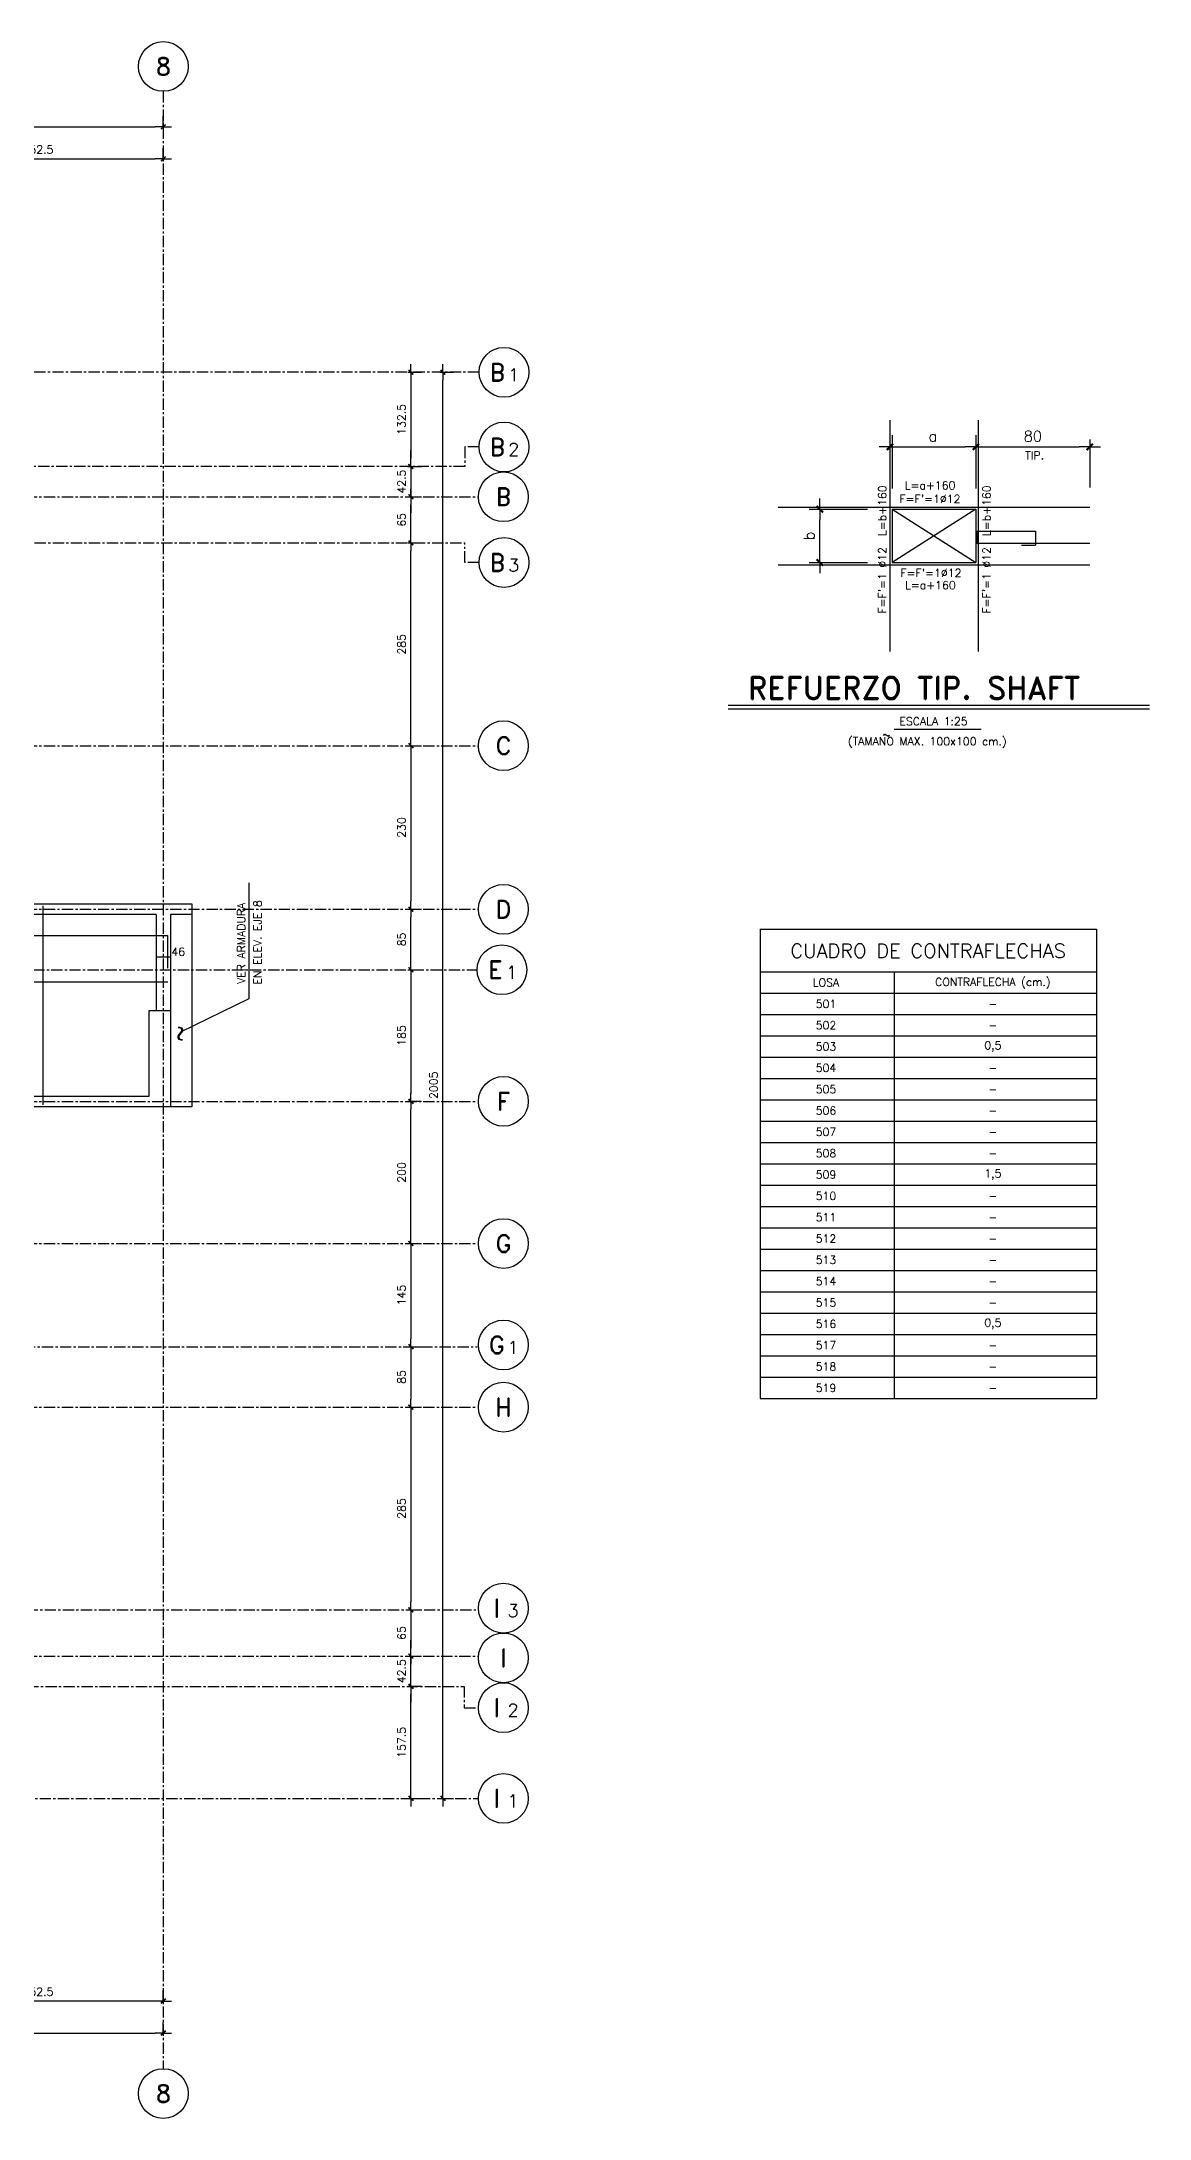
# Model space of a CAD drawing. Header units: millimetres. Extents: x -656237 to -651946, y 88238 to 91298.
# Drawn here: x -653503 to -651946, y 88378 to 91298 of the extents above; entities that cross this region are included whole.
import ezdxf
from ezdxf.enums import TextEntityAlignment as Align

# ---------------------------------------------------------------- set-up
doc = ezdxf.new("R2010")
doc.units = ezdxf.units.MM
doc.header["$LTSCALE"] = 0.5
doc.linetypes.add('CENTER', pattern=[50.8, 31.75, -6.35, 6.35, -6.35])
for name, color, linetype in [('A-LINEA 015', 6, 'Continuous'), ('BORDE DE LOSAS', 3, 'Continuous'), ('CORTES', 5, 'Continuous'), ('COTAS', 5, 'Continuous'), ('EJES', 1, 'CENTER'), ('FE', 7, 'Continuous'), ('MUROS', 3, 'Continuous'), ('SEGMENTOS1', 3, 'Continuous'), ('TEXTOS-SM', 3, 'Continuous'), ('TEXTOS1', 9, 'Continuous'), ('TEXTOS50a', 3, 'Continuous'), ('VIGAS', 3, 'Continuous')]:
    doc.layers.add(name, color=color, linetype=linetype)
doc.styles.add('ROMAND', font='romand')
doc.styles.add('ROMANS', font='romans')
doc.styles.add('ROMANS0', font='romans.shx')
doc.styles.add('SIETE50', font='ROMAND.SHX', dxfattribs={"height": 31.5})
doc.dimstyles.new('ING', dxfattribs={"dimscale": 50, "dimtxt": 0.3, "dimasz": 0.3, "dimexe": 0.2, "dimexo": 1, "dimgap": 0.1, "dimtad": 0, "dimdec": 1, "dimlfac": 0.5, "dimzin": 12, "dimdsep": 46, "dimtxsty": 'ROMANS', "dimblk": 'TICK1', "dimblk1": 'TICK1', "dimblk2": 'TICK1', "dimsah": 1, "dimcen": 0.09, "dimse1": 1, "dimse2": 1, "dimclrd": 2, "dimclre": 2, "dimclrt": 3, "dimadec": 0, "dimazin": 0, "dimtfac": 1, "dimtdec": 1, "dimtix": 1, "dimtmove": 2, "dimatfit": 3, "dimldrblk": 'TICK1', "dimfxl": 1, "dimtvp": 1, "dimtolj": 1, "dimtzin": 12, "dimarcsym": 0})
doc.dimstyles.new('ING-50', dxfattribs={"dimscale": 5, "dimtxt": 2.25, "dimasz": 2.25, "dimexe": 3, "dimexo": 0, "dimgap": 1.5, "dimtad": 1, "dimdec": 1, "dimzin": 12, "dimdsep": 46, "dimtxsty": 'ROMANS', "dimblk1": 'TICK1', "dimblk2": 'TICK1', "dimsah": 1, "dimcen": 0.09, "dimclrd": 2, "dimclre": 1, "dimclrt": 3, "dimadec": 1, "dimazin": 3, "dimtfac": 1, "dimtdec": 1, "dimtix": 1, "dimtmove": 2, "dimatfit": 3, "dimfxl": 3, "dimtolj": 1, "dimtzin": 12, "dimarcsym": 0})

# ---------------------------------------------------------------- blocks, each defined once
blk = doc.blocks.new('TICK1')
at = {"color": 2}
for points in [[(0, 0), (-1, 0)], [(0, 0), (1, 0)]]:
    blk.add_lwpolyline(points, dxfattribs=at)
at = {"color": 2, "const_width": 0.2}
blk.add_lwpolyline([(-0.3, -0.3), (0.3, 0.3)], dxfattribs=at)
blk = doc.blocks.new('*D16')
at = {"layer": 'CORTES', "color": 2, "lineweight": -2}
blk.add_line((-652295.5, 90728.4), (-652204.6, 90728.4), dxfattribs=at)
at = {"layer": 'Defpoints', "color": 0}
for p in [(-652310.5, 90735.5), (-652189.6, 90735.5), (-652189.6, 90728.4)]:
    blk.add_point(p, dxfattribs=at)
at = {"layer": 'CORTES', "color": 2, "lineweight": -2, "xscale": 15, "yscale": 15, "zscale": 15, "rotation": 180}
blk.add_blockref('TICK1', (-652310.5, 90728.4), dxfattribs=at)
at = {"layer": 'CORTES', "color": 2, "lineweight": -2, "xscale": 15, "yscale": 15, "zscale": 15}
blk.add_blockref('TICK1', (-652189.6, 90728.4), dxfattribs=at)
at = {"layer": 'CORTES', "color": 3, "insert": (-652250.1, 90743.4), "char_height": 15, "attachment_point": 5, "style": 'ROMANS'}
blk.add_mtext('\\A1;a', dxfattribs=at)
blk = doc.blocks.new('*D17')
at = {"layer": 'CORTES', "color": 2, "lineweight": -2}
blk.add_line((-652174.6, 90728.4), (-652044.6, 90728.4), dxfattribs=at)
at = {"layer": 'Defpoints', "color": 0}
for p in [(-652029.6, 90728.4), (-652189.6, 90717.6), (-652029.6, 90717.6)]:
    blk.add_point(p, dxfattribs=at)
at = {"layer": 'CORTES', "color": 2, "lineweight": -2, "xscale": 15, "yscale": 15, "zscale": 15, "rotation": 180}
blk.add_blockref('TICK1', (-652189.6, 90728.4), dxfattribs=at)
at = {"layer": 'CORTES', "color": 2, "lineweight": -2, "xscale": 15, "yscale": 15, "zscale": 15}
blk.add_blockref('TICK1', (-652029.6, 90728.4), dxfattribs=at)
at = {"layer": 'CORTES', "color": 3, "insert": (-652109.6, 90743.4), "char_height": 15, "attachment_point": 5, "style": 'ROMANS'}
blk.add_mtext('\\A1;80', dxfattribs=at)
blk = doc.blocks.new('*D18')
at = {"layer": 'CORTES', "color": 2, "lineweight": -2}
blk.add_line((-652409.2, 90580.7), (-652409.2, 90625.7), dxfattribs=at)
at = {"layer": 'Defpoints', "color": 0}
for p in [(-652411.7, 90640.7), (-652409.2, 90640.7), (-652411.7, 90565.7)]:
    blk.add_point(p, dxfattribs=at)
at = {"layer": 'CORTES', "color": 2, "lineweight": -2, "xscale": 15, "yscale": 15, "zscale": 15}
for p, rotation in [((-652409.2, 90640.7), 90), ((-652409.2, 90565.7), 270)]:
    blk.add_blockref('TICK1', p, dxfattribs=dict(at, rotation=rotation))
at = {"layer": 'CORTES', "color": 3, "insert": (-652424.2, 90603.2), "char_height": 15, "attachment_point": 5, "rotation": 90, "style": 'ROMANS'}
blk.add_mtext('\\A1;b', dxfattribs=at)
blk = doc.blocks.new('EJE-1')
at = {"color": 3, "linetype": 'Continuous'}
blk.add_circle((0, 0), 35, dxfattribs=at)
at = {"color": 5, "linetype": 'Continuous', "style": 'ROMAND'}
blk.add_attdef('0', text='', height=25, dxfattribs=at).set_placement((0.2, 0), align=Align.MIDDLE)
blk = doc.blocks.new('*D48')
at = {"layer": 'COTAS', "color": 1, "lineweight": -2}
for p, q in [((-653332.2, 91178.3), (-653332.2, 91193.3)), ((-655702.2, 91178.3), (-655702.2, 91163.3))]:
    blk.add_line(p, q, dxfattribs=at)
at = {"layer": 'COTAS', "color": 2, "lineweight": -2}
blk.add_line((-655691, 91178.3), (-653343.5, 91178.3), dxfattribs=at)
at = {"layer": 'Defpoints', "color": 0}
for p in [(-655702.2, 91178.3), (-653332.2, 91178.3), (-653332.2, 91178.3)]:
    blk.add_point(p, dxfattribs=at)
at = {"layer": 'COTAS', "color": 2, "lineweight": -2, "xscale": 11.25, "yscale": 11.25, "zscale": 11.25, "rotation": 180}
blk.add_blockref('TICK1', (-655702.2, 91178.3), dxfattribs=at)
at = {"layer": 'COTAS', "color": 2, "lineweight": -2, "xscale": 11.25, "yscale": 11.25, "zscale": 11.25}
blk.add_blockref('TICK1', (-653332.2, 91178.3), dxfattribs=at)
at = {"layer": 'COTAS', "color": 3, "insert": (-654517.2, 91191.4), "char_height": 11.25, "attachment_point": 5, "style": 'ROMANS'}
blk.add_mtext('\\A1;2370', dxfattribs=at)
blk = doc.blocks.new('*D49')
at = {"layer": 'COTAS', "color": 1, "lineweight": -2}
for p, q in [((-652988.6, 90658.3), (-652969.1, 90658.3)), ((-652988.6, 90593.3), (-652969.1, 90593.3))]:
    blk.add_line(p, q, dxfattribs=at)
at = {"layer": 'COTAS', "color": 2, "lineweight": -2}
blk.add_line((-652984.1, 90604.5), (-652984.1, 90647), dxfattribs=at)
at = {"layer": 'Defpoints', "color": 0}
for p in [(-652988.6, 90658.3), (-652984.1, 90658.3), (-652988.6, 90593.3)]:
    blk.add_point(p, dxfattribs=at)
at = {"layer": 'COTAS', "color": 2, "lineweight": -2, "xscale": 11.25, "yscale": 11.25, "zscale": 11.25}
for p, rotation in [((-652984.1, 90658.3), 90), ((-652984.1, 90593.3), 270)]:
    blk.add_blockref('TICK1', p, dxfattribs=dict(at, rotation=rotation))
at = {"layer": 'COTAS', "color": 3, "insert": (-652997.2, 90625.8), "char_height": 11.25, "attachment_point": 5, "rotation": 90, "style": 'ROMANS'}
blk.add_mtext('\\A1;65', dxfattribs=at)
blk = doc.blocks.new('*D50')
at = {"layer": 'COTAS', "color": 1, "lineweight": -2}
for p, q in [((-652988.6, 90308.3), (-652969.1, 90308.3)), ((-652988.6, 90078.3), (-652969.1, 90078.3))]:
    blk.add_line(p, q, dxfattribs=at)
at = {"layer": 'COTAS', "color": 2, "lineweight": -2}
blk.add_line((-652984.1, 90297), (-652984.1, 90089.5), dxfattribs=at)
at = {"layer": 'Defpoints', "color": 0}
for p in [(-652988.6, 90308.3), (-652988.6, 90078.3), (-652984.1, 90078.3)]:
    blk.add_point(p, dxfattribs=at)
at = {"layer": 'COTAS', "color": 2, "lineweight": -2, "xscale": 11.25, "yscale": 11.25, "zscale": 11.25}
for p, rotation in [((-652984.1, 90308.3), 90), ((-652984.1, 90078.3), 270)]:
    blk.add_blockref('TICK1', p, dxfattribs=dict(at, rotation=rotation))
at = {"layer": 'COTAS', "color": 3, "insert": (-652997.2, 90193.3), "char_height": 11.25, "attachment_point": 5, "rotation": 90, "style": 'ROMANS'}
blk.add_mtext('\\A1;230', dxfattribs=at)
blk = doc.blocks.new('*D51')
at = {"layer": 'COTAS', "color": 1, "lineweight": -2}
for p, q in [((-652988.6, 90078.3), (-652969.1, 90078.3)), ((-652988.6, 89993.3), (-652969.1, 89993.3))]:
    blk.add_line(p, q, dxfattribs=at)
at = {"layer": 'COTAS', "color": 2, "lineweight": -2}
blk.add_line((-652984.1, 90004.5), (-652984.1, 90067), dxfattribs=at)
at = {"layer": 'Defpoints', "color": 0}
for p in [(-652988.6, 90078.3), (-652984.1, 90078.3), (-652988.6, 89993.3)]:
    blk.add_point(p, dxfattribs=at)
at = {"layer": 'COTAS', "color": 2, "lineweight": -2, "xscale": 11.25, "yscale": 11.25, "zscale": 11.25}
for p, rotation in [((-652984.1, 90078.3), 90), ((-652984.1, 89993.3), 270)]:
    blk.add_blockref('TICK1', p, dxfattribs=dict(at, rotation=rotation))
at = {"layer": 'COTAS', "color": 3, "insert": (-652997.2, 90035.8), "char_height": 11.25, "attachment_point": 5, "rotation": 90, "style": 'ROMANS'}
blk.add_mtext('\\A1;85', dxfattribs=at)
blk = doc.blocks.new('*D52')
at = {"layer": 'COTAS', "color": 1, "lineweight": -2}
for p, q in [((-652988.6, 89463.3), (-652969.1, 89463.3)), ((-652988.6, 89378.3), (-652969.1, 89378.3))]:
    blk.add_line(p, q, dxfattribs=at)
at = {"layer": 'COTAS', "color": 2, "lineweight": -2}
blk.add_line((-652984.1, 89452), (-652984.1, 89389.5), dxfattribs=at)
at = {"layer": 'Defpoints', "color": 0}
for p in [(-652988.6, 89463.3), (-652988.6, 89378.3), (-652984.1, 89378.3)]:
    blk.add_point(p, dxfattribs=at)
at = {"layer": 'COTAS', "color": 2, "lineweight": -2, "xscale": 11.25, "yscale": 11.25, "zscale": 11.25}
for p, rotation in [((-652984.1, 89463.3), 90), ((-652984.1, 89378.3), 270)]:
    blk.add_blockref('TICK1', p, dxfattribs=dict(at, rotation=rotation))
at = {"layer": 'COTAS', "color": 3, "insert": (-652997.2, 89420.8), "char_height": 11.25, "attachment_point": 5, "rotation": 90, "style": 'ROMANS'}
blk.add_mtext('\\A1;85', dxfattribs=at)
blk = doc.blocks.new('*D53')
at = {"layer": 'COTAS', "color": 1, "lineweight": -2}
for p, q in [((-652988.6, 89093.3), (-652969.1, 89093.3)), ((-652988.6, 89028.3), (-652969.1, 89028.3))]:
    blk.add_line(p, q, dxfattribs=at)
at = {"layer": 'COTAS', "color": 2, "lineweight": -2}
blk.add_line((-652984.1, 89082), (-652984.1, 89039.5), dxfattribs=at)
at = {"layer": 'Defpoints', "color": 0}
for p in [(-652988.6, 89093.3), (-652988.6, 89028.3), (-652984.1, 89028.3)]:
    blk.add_point(p, dxfattribs=at)
at = {"layer": 'COTAS', "color": 2, "lineweight": -2, "xscale": 11.25, "yscale": 11.25, "zscale": 11.25}
for p, rotation in [((-652984.1, 89093.3), 90), ((-652984.1, 89028.3), 270)]:
    blk.add_blockref('TICK1', p, dxfattribs=dict(at, rotation=rotation))
at = {"layer": 'COTAS', "color": 3, "insert": (-652997.2, 89060.8), "char_height": 11.25, "attachment_point": 5, "rotation": 90, "style": 'ROMANS'}
blk.add_mtext('\\A1;65', dxfattribs=at)
blk = doc.blocks.new('*D54')
at = {"layer": 'COTAS', "color": 2, "lineweight": -2}
for p, q in [((-652984.1, 89039.5), (-652984.1, 89050.8)), ((-652984.1, 88985.8), (-652984.1, 89028.3)), ((-652984.1, 88974.5), (-652984.1, 88963.3))]:
    blk.add_line(p, q, dxfattribs=at)
at = {"layer": 'COTAS', "color": 1, "lineweight": -2}
for p, q in [((-652988.6, 89028.3), (-652969.1, 89028.3)), ((-652988.6, 88985.8), (-652969.1, 88985.8))]:
    blk.add_line(p, q, dxfattribs=at)
at = {"layer": 'Defpoints', "color": 0}
for p in [(-652988.6, 89028.3), (-652984.1, 89028.3), (-652988.6, 88985.8)]:
    blk.add_point(p, dxfattribs=at)
at = {"layer": 'COTAS', "color": 2, "lineweight": -2, "xscale": 11.25, "yscale": 11.25, "zscale": 11.25}
for p, rotation in [((-652984.1, 89028.3), 270), ((-652984.1, 88985.8), 90)]:
    blk.add_blockref('TICK1', p, dxfattribs=dict(at, rotation=rotation))
at = {"layer": 'COTAS', "color": 3, "insert": (-652997.2, 89007), "char_height": 11.25, "attachment_point": 5, "rotation": 90, "style": 'ROMANS'}
blk.add_mtext('\\A1;42.5', dxfattribs=at)
blk = doc.blocks.new('*D55')
at = {"layer": 'COTAS', "color": 1, "lineweight": -2}
for p, q in [((-652943.6, 90833.3), (-652924.1, 90833.3)), ((-652943.6, 88828.3), (-652924.1, 88828.3))]:
    blk.add_line(p, q, dxfattribs=at)
at = {"layer": 'COTAS', "color": 2, "lineweight": -2}
blk.add_line((-652939.1, 88839.5), (-652939.1, 90822), dxfattribs=at)
at = {"layer": 'Defpoints', "color": 0}
for p in [(-652943.6, 90833.3), (-652939.1, 90833.3), (-652943.6, 88828.3)]:
    blk.add_point(p, dxfattribs=at)
at = {"layer": 'COTAS', "color": 2, "lineweight": -2, "xscale": 11.25, "yscale": 11.25, "zscale": 11.25}
for p, rotation in [((-652939.1, 90833.3), 90), ((-652939.1, 88828.3), 270)]:
    blk.add_blockref('TICK1', p, dxfattribs=dict(at, rotation=rotation))
at = {"layer": 'COTAS', "color": 3, "insert": (-652952.2, 89830.8), "char_height": 11.25, "attachment_point": 5, "rotation": 90, "style": 'ROMANS'}
blk.add_mtext('\\A1;2005', dxfattribs=at)
blk = doc.blocks.new('*D59')
at = {"layer": 'COTAS', "color": 1, "lineweight": -2}
for p, q in [((-655844.7, 88498.3), (-655844.7, 88513.3)), ((-653332.2, 88498.3), (-653332.2, 88513.3))]:
    blk.add_line(p, q, dxfattribs=at)
at = {"layer": 'COTAS', "color": 2, "lineweight": -2}
blk.add_line((-655833.5, 88498.3), (-653343.5, 88498.3), dxfattribs=at)
at = {"layer": 'Defpoints', "color": 0}
for p in [(-655844.7, 88498.3), (-653332.2, 88498.3), (-653332.2, 88498.3)]:
    blk.add_point(p, dxfattribs=at)
at = {"layer": 'COTAS', "color": 2, "lineweight": -2, "xscale": 11.25, "yscale": 11.25, "zscale": 11.25, "rotation": 180}
blk.add_blockref('TICK1', (-655844.7, 88498.3), dxfattribs=at)
at = {"layer": 'COTAS', "color": 2, "lineweight": -2, "xscale": 11.25, "yscale": 11.25, "zscale": 11.25}
blk.add_blockref('TICK1', (-653332.2, 88498.3), dxfattribs=at)
at = {"layer": 'COTAS', "color": 3, "insert": (-654588.5, 88511.4), "char_height": 11.25, "attachment_point": 5, "style": 'ROMANS'}
blk.add_mtext('\\A1;2512.5', dxfattribs=at)
blk = doc.blocks.new('eje-3')
at = {"color": 3, "linetype": 'Continuous'}
blk.add_circle((0, 0), 35, dxfattribs=at)
at = {"color": 5, "linetype": 'Continuous', "style": 'ROMAND'}
for height, p in [(25, (-9.2, 0)), (18, (13.7, -3.6))]:
    blk.add_attdef('0', text='', height=height, dxfattribs=at).set_placement(p, align=Align.MIDDLE)
blk = doc.blocks.new('*D76')
at = {"layer": 'COTAS', "color": 1, "lineweight": -2}
for p, q in [((-652988.6, 90700.8), (-652969.1, 90700.8)), ((-652988.6, 90658.3), (-652969.1, 90658.3))]:
    blk.add_line(p, q, dxfattribs=at)
at = {"layer": 'COTAS', "color": 2, "lineweight": -2}
for p, q in [((-652984.1, 90712), (-652984.1, 90723.3)), ((-652984.1, 90700.8), (-652984.1, 90658.3)), ((-652984.1, 90647), (-652984.1, 90635.8))]:
    blk.add_line(p, q, dxfattribs=at)
at = {"layer": 'Defpoints', "color": 0}
for p in [(-652988.6, 90700.8), (-652988.6, 90658.3), (-652984.1, 90658.3)]:
    blk.add_point(p, dxfattribs=at)
at = {"layer": 'COTAS', "color": 2, "lineweight": -2, "xscale": 11.25, "yscale": 11.25, "zscale": 11.25}
for p, rotation in [((-652984.1, 90700.8), 270), ((-652984.1, 90658.3), 90)]:
    blk.add_blockref('TICK1', p, dxfattribs=dict(at, rotation=rotation))
at = {"layer": 'COTAS', "color": 3, "insert": (-652997.2, 90679.5), "char_height": 11.25, "attachment_point": 5, "rotation": 90, "style": 'ROMANS'}
blk.add_mtext('\\A1;42.5', dxfattribs=at)
blk = doc.blocks.new('*D26')
at = {"layer": 'COTAS', "color": 1, "lineweight": -2}
for p, q in [((-652988.6, 89993.3), (-652969.1, 89993.3)), ((-652988.6, 89808.3), (-652969.1, 89808.3))]:
    blk.add_line(p, q, dxfattribs=at)
at = {"layer": 'COTAS', "color": 2, "lineweight": -2}
blk.add_line((-652984.1, 89982), (-652984.1, 89819.5), dxfattribs=at)
at = {"layer": 'Defpoints', "color": 0}
for p in [(-652988.6, 89993.3), (-652988.6, 89808.3), (-652984.1, 89808.3)]:
    blk.add_point(p, dxfattribs=at)
at = {"layer": 'COTAS', "color": 2, "lineweight": -2, "xscale": 11.25, "yscale": 11.25, "zscale": 11.25}
for p, rotation in [((-652984.1, 89993.3), 90), ((-652984.1, 89808.3), 270)]:
    blk.add_blockref('TICK1', p, dxfattribs=dict(at, rotation=rotation))
at = {"layer": 'COTAS', "color": 3, "insert": (-652997.2, 89900.8), "char_height": 11.25, "attachment_point": 5, "rotation": 90, "style": 'ROMANS'}
blk.add_mtext('\\A1;185', dxfattribs=at)
blk = doc.blocks.new('*D28')
at = {"layer": 'COTAS', "color": 1, "lineweight": -2}
for p, q in [((-652988.6, 88985.8), (-652969.1, 88985.8)), ((-652988.6, 88828.3), (-652969.1, 88828.3))]:
    blk.add_line(p, q, dxfattribs=at)
at = {"layer": 'COTAS', "color": 2, "lineweight": -2}
blk.add_line((-652984.1, 88839.5), (-652984.1, 88974.5), dxfattribs=at)
at = {"layer": 'Defpoints', "color": 0}
for p in [(-652988.6, 88985.8), (-652984.1, 88985.8), (-652988.6, 88828.3)]:
    blk.add_point(p, dxfattribs=at)
at = {"layer": 'COTAS', "color": 2, "lineweight": -2, "xscale": 11.25, "yscale": 11.25, "zscale": 11.25}
for p, rotation in [((-652984.1, 88985.8), 90), ((-652984.1, 88828.3), 270)]:
    blk.add_blockref('TICK1', p, dxfattribs=dict(at, rotation=rotation))
at = {"layer": 'COTAS', "color": 3, "insert": (-652997.2, 88907), "char_height": 11.25, "attachment_point": 5, "rotation": 90, "style": 'ROMANS'}
blk.add_mtext('\\A1;157.5', dxfattribs=at)
blk = doc.blocks.new('*D29')
at = {"layer": 'COTAS', "color": 1, "lineweight": -2}
for p, q in [((-652988.6, 90833.3), (-652969.1, 90833.3)), ((-652988.6, 90700.8), (-652969.1, 90700.8))]:
    blk.add_line(p, q, dxfattribs=at)
at = {"layer": 'COTAS', "color": 2, "lineweight": -2}
blk.add_line((-652984.1, 90822), (-652984.1, 90712), dxfattribs=at)
at = {"layer": 'Defpoints', "color": 0}
for p in [(-652988.6, 90833.3), (-652988.6, 90700.8), (-652984.1, 90700.8)]:
    blk.add_point(p, dxfattribs=at)
at = {"layer": 'COTAS', "color": 2, "lineweight": -2, "xscale": 11.25, "yscale": 11.25, "zscale": 11.25}
for p, rotation in [((-652984.1, 90833.3), 90), ((-652984.1, 90700.8), 270)]:
    blk.add_blockref('TICK1', p, dxfattribs=dict(at, rotation=rotation))
at = {"layer": 'COTAS', "color": 3, "insert": (-652997.2, 90767), "char_height": 11.25, "attachment_point": 5, "rotation": 90, "style": 'ROMANS'}
blk.add_mtext('\\A1;132.5', dxfattribs=at)
blk = doc.blocks.new('*D30')
at = {"layer": 'COTAS', "color": 1, "lineweight": -2}
for p, q in [((-652988.6, 90593.3), (-652969.1, 90593.3)), ((-652988.6, 90308.3), (-652969.1, 90308.3))]:
    blk.add_line(p, q, dxfattribs=at)
at = {"layer": 'COTAS', "color": 2, "lineweight": -2}
blk.add_line((-652984.1, 90319.5), (-652984.1, 90582), dxfattribs=at)
at = {"layer": 'Defpoints', "color": 0}
for p in [(-652988.6, 90593.3), (-652984.1, 90593.3), (-652988.6, 90308.3)]:
    blk.add_point(p, dxfattribs=at)
at = {"layer": 'COTAS', "color": 2, "lineweight": -2, "xscale": 11.25, "yscale": 11.25, "zscale": 11.25}
for p, rotation in [((-652984.1, 90593.3), 90), ((-652984.1, 90308.3), 270)]:
    blk.add_blockref('TICK1', p, dxfattribs=dict(at, rotation=rotation))
at = {"layer": 'COTAS', "color": 3, "insert": (-652997.2, 90450.8), "char_height": 11.25, "attachment_point": 5, "rotation": 90, "style": 'ROMANS'}
blk.add_mtext('\\A1;285', dxfattribs=at)
blk = doc.blocks.new('*D31')
at = {"layer": 'COTAS', "color": 1, "lineweight": -2}
for p, q in [((-652988.6, 89378.3), (-652969.1, 89378.3)), ((-652988.6, 89093.3), (-652969.1, 89093.3))]:
    blk.add_line(p, q, dxfattribs=at)
at = {"layer": 'COTAS', "color": 2, "lineweight": -2}
blk.add_line((-652984.1, 89367), (-652984.1, 89104.5), dxfattribs=at)
at = {"layer": 'Defpoints', "color": 0}
for p in [(-652988.6, 89378.3), (-652988.6, 89093.3), (-652984.1, 89093.3)]:
    blk.add_point(p, dxfattribs=at)
at = {"layer": 'COTAS', "color": 2, "lineweight": -2, "xscale": 11.25, "yscale": 11.25, "zscale": 11.25}
for p, rotation in [((-652984.1, 89378.3), 90), ((-652984.1, 89093.3), 270)]:
    blk.add_blockref('TICK1', p, dxfattribs=dict(at, rotation=rotation))
at = {"layer": 'COTAS', "color": 3, "insert": (-652997.2, 89235.8), "char_height": 11.25, "attachment_point": 5, "rotation": 90, "style": 'ROMANS'}
blk.add_mtext('\\A1;285', dxfattribs=at)
blk = doc.blocks.new('*D34')
at = {"layer": 'COTAS', "color": 1, "lineweight": -2}
for p, q in [((-652988.6, 89808.3), (-652969.1, 89808.3)), ((-652988.6, 89608.3), (-652969.1, 89608.3))]:
    blk.add_line(p, q, dxfattribs=at)
at = {"layer": 'COTAS', "color": 2, "lineweight": -2}
blk.add_line((-652984.1, 89619.5), (-652984.1, 89797), dxfattribs=at)
at = {"layer": 'Defpoints', "color": 0}
for p in [(-652988.6, 89808.3), (-652984.1, 89808.3), (-652988.6, 89608.3)]:
    blk.add_point(p, dxfattribs=at)
at = {"layer": 'COTAS', "color": 2, "lineweight": -2, "xscale": 11.25, "yscale": 11.25, "zscale": 11.25}
for p, rotation in [((-652984.1, 89808.3), 90), ((-652984.1, 89608.3), 270)]:
    blk.add_blockref('TICK1', p, dxfattribs=dict(at, rotation=rotation))
at = {"layer": 'COTAS', "color": 3, "insert": (-652997.2, 89708.3), "char_height": 11.25, "attachment_point": 5, "rotation": 90, "style": 'ROMANS'}
blk.add_mtext('\\A1;200', dxfattribs=at)
blk = doc.blocks.new('*D37')
at = {"layer": 'COTAS', "color": 1, "lineweight": -2}
for p, q in [((-652988.6, 89608.3), (-652969.1, 89608.3)), ((-652988.6, 89463.3), (-652969.1, 89463.3))]:
    blk.add_line(p, q, dxfattribs=at)
at = {"layer": 'COTAS', "color": 2, "lineweight": -2}
blk.add_line((-652984.1, 89597), (-652984.1, 89474.5), dxfattribs=at)
at = {"layer": 'Defpoints', "color": 0}
for p in [(-652988.6, 89608.3), (-652988.6, 89463.3), (-652984.1, 89463.3)]:
    blk.add_point(p, dxfattribs=at)
at = {"layer": 'COTAS', "color": 2, "lineweight": -2, "xscale": 11.25, "yscale": 11.25, "zscale": 11.25}
for p, rotation in [((-652984.1, 89608.3), 90), ((-652984.1, 89463.3), 270)]:
    blk.add_blockref('TICK1', p, dxfattribs=dict(at, rotation=rotation))
at = {"layer": 'COTAS', "color": 3, "insert": (-652997.2, 89535.8), "char_height": 11.25, "attachment_point": 5, "rotation": 90, "style": 'ROMANS'}
blk.add_mtext('\\A1;145', dxfattribs=at)
blk = doc.blocks.new('*D42')
at = {"layer": 'COTAS', "color": 1, "lineweight": -2}
for p, q in [((-653684.7, 88543.3), (-653684.7, 88528.3)), ((-653332.2, 88543.3), (-653332.2, 88558.3))]:
    blk.add_line(p, q, dxfattribs=at)
at = {"layer": 'COTAS', "color": 2, "lineweight": -2}
blk.add_line((-653343.5, 88543.3), (-653673.5, 88543.3), dxfattribs=at)
at = {"layer": 'Defpoints', "color": 0}
for p in [(-653684.7, 88543.3), (-653684.7, 88543.3), (-653332.2, 88543.3)]:
    blk.add_point(p, dxfattribs=at)
at = {"layer": 'COTAS', "color": 2, "lineweight": -2, "xscale": 11.25, "yscale": 11.25, "zscale": 11.25, "rotation": 180}
blk.add_blockref('TICK1', (-653684.7, 88543.3), dxfattribs=at)
at = {"layer": 'COTAS', "color": 2, "lineweight": -2, "xscale": 11.25, "yscale": 11.25, "zscale": 11.25}
blk.add_blockref('TICK1', (-653332.2, 88543.3), dxfattribs=at)
at = {"layer": 'COTAS', "color": 3, "insert": (-653508.5, 88556.4), "char_height": 11.25, "attachment_point": 5, "style": 'ROMANS'}
blk.add_mtext('\\A1;352.5', dxfattribs=at)
blk = doc.blocks.new('*D43')
at = {"layer": 'COTAS', "color": 1, "lineweight": -2}
for p, q in [((-653684.7, 91133.3), (-653684.7, 91118.3)), ((-653332.2, 91133.3), (-653332.2, 91148.3))]:
    blk.add_line(p, q, dxfattribs=at)
at = {"layer": 'COTAS', "color": 2, "lineweight": -2}
blk.add_line((-653673.5, 91133.3), (-653343.5, 91133.3), dxfattribs=at)
at = {"layer": 'Defpoints', "color": 0}
for p in [(-653684.7, 91133.3), (-653332.2, 91133.3), (-653332.2, 91133.3)]:
    blk.add_point(p, dxfattribs=at)
at = {"layer": 'COTAS', "color": 2, "lineweight": -2, "xscale": 11.25, "yscale": 11.25, "zscale": 11.25, "rotation": 180}
blk.add_blockref('TICK1', (-653684.7, 91133.3), dxfattribs=at)
at = {"layer": 'COTAS', "color": 2, "lineweight": -2, "xscale": 11.25, "yscale": 11.25, "zscale": 11.25}
blk.add_blockref('TICK1', (-653332.2, 91133.3), dxfattribs=at)
at = {"layer": 'COTAS', "color": 3, "insert": (-653508.5, 91146.4), "char_height": 11.25, "attachment_point": 5, "style": 'ROMANS'}
blk.add_mtext('\\A1;352.5', dxfattribs=at)

msp = doc.modelspace()

# ---------------------------------------------------------------- linework, layer by layer
at = {"layer": 'BORDE DE LOSAS', "ltscale": 0.5}
msp.add_lwpolyline([(-653292.21, 90070.75), (-653292.21, 89800.75), (-653322.21, 89800.75)], dxfattribs=at)
at = {"layer": 'CORTES', "color": 7}
for p, q in [((-652310.5, 90765.74), (-652310.5, 90440.74)), ((-652186.65, 90765.74), (-652186.65, 90440.74)), ((-652467.5, 90643.74), (-652029.65, 90643.74)), ((-652188.15, 90609.94), (-652105.67, 90609.94)), ((-652188.15, 90609.94), (-652188.15, 90592.83)), ((-652105.67, 90609.94), (-652105.67, 90590.24)), ((-652188.15, 90592.83), (-652029.65, 90592.83)), ((-652125.36, 90590.24), (-652105.67, 90590.24)), ((-652467.5, 90562.74), (-652029.65, 90562.74))]:
    msp.add_line(p, q, dxfattribs=at)
at = {"layer": 'CORTES', "color": 1}
for p, q in [((-652307.5, 90744.82), (-652307.5, 90669.82)), ((-652189.65, 90744.82), (-652189.65, 90669.82)), ((-652029.65, 90738.79), (-652029.65, 90671.28)), ((-652424.07, 90640.74), (-652342.13, 90640.74)), ((-652189.65, 90640.74), (-652307.5, 90565.74)), ((-652307.5, 90640.74), (-652189.65, 90565.74)), ((-652424.07, 90565.74), (-652342.13, 90565.74))]:
    msp.add_line(p, q, dxfattribs=at)
at = {"layer": 'CORTES', "color": 3}
for p, q in [((-652307.5, 90640.74), (-652189.65, 90640.74)), ((-652307.5, 90640.74), (-652307.5, 90565.74)), ((-652189.65, 90640.74), (-652189.65, 90565.74)), ((-652307.5, 90565.74), (-652189.65, 90565.74)), ((-652304.38, 90331.51), (-652182.4, 90331.51))]:
    msp.add_line(p, q, dxfattribs=at)
at = {"layer": 'CORTES', "color": 6}
for p, q in [((-652537.84, 90365.19), (-651945.63, 90365.19)), ((-652537.84, 90360.19), (-651945.63, 90360.19))]:
    msp.add_line(p, q, dxfattribs=at)
at = {"layer": 'CORTES', "color": 9}
for points in [[(-652319.61, 90322.81), (-652318.12, 90324.3), (-652312.95, 90321.76), (-652311.65, 90323.17)], [(-652319.3, 90322.79), (-652317.81, 90324.28), (-652312.63, 90321.73), (-652311.34, 90323.14)]]:
    msp.add_lwpolyline(points, dxfattribs=at)
at = {"layer": 'EJES'}
for p, q in [((-653332.21, 91228.25), (-653332.21, 88448.25)), ((-652888.19, 90833.25), (-654552.44, 90833.25)), ((-652888.19, 90728.25), (-652908.19, 90728.25)), ((-652908.19, 90728.25), (-652908.19, 90700.75)), ((-652908.19, 90700.75), (-654495.62, 90700.75)), ((-656167.21, 90658.25), (-652889.09, 90658.25)), ((-653716.33, 90593.25), (-652908.19, 90593.25)), ((-652908.19, 90565.75), (-652908.19, 90593.25)), ((-652888.19, 90565.75), (-652908.19, 90565.75)), ((-656167.21, 90308.25), (-652889.09, 90308.25)), ((-656167.21, 90078.25), (-652889.09, 90078.25)), ((-654632.74, 89993.25), (-652891.09, 89993.25)), ((-656167.21, 89808.25), (-652890.72, 89808.25)), ((-656167.21, 89608.25), (-652890.72, 89608.25)), ((-654468.04, 89463.25), (-652890.72, 89463.25)), ((-656167.21, 89378.25), (-652890.72, 89378.25)), ((-653702.23, 89093.25), (-652889.09, 89093.25)), ((-656167.21, 89028.25), (-652889.09, 89028.25)), ((-654514, 88985.75), (-652909.09, 88985.75)), ((-654547.46, 88828.25), (-652889.09, 88828.25))]:
    msp.add_line(p, q, dxfattribs=at)
msp.add_lwpolyline([(-652909.09, 88985.75), (-652909.09, 88955.75), (-652889.09, 88955.75)], dxfattribs=at)
at = {"layer": 'FE', "ltscale": 0.5}
for points in [[(-653501, 89803.25), (-653501, 90083.25)], [(-653943.21, 89994.5), (-653943.21, 90041.5), (-653326.21, 90041.5), (-653326.21, 89995.5)], [(-653943.21, 89976.25), (-653326.09, 89976.25)]]:
    msp.add_lwpolyline(points, dxfattribs=at)
at = {"layer": 'MUROS'}
for p, q in [((-653342.21, 90070.75), (-653342.21, 90010.75)), ((-653322.21, 90070.75), (-653322.21, 90010.75)), ((-653322.21, 90010.75), (-653342.21, 90010.75))]:
    msp.add_line(p, q, dxfattribs=at)
at = {"layer": 'MUROS', "ltscale": 0.5}
for p, q in [((-653352.21, 89935.75), (-653322.21, 89935.75)), ((-653352.21, 89815.75), (-653352.21, 89935.75)), ((-653322.21, 89935.75), (-653322.21, 89800.75)), ((-653782.21, 89815.75), (-653352.21, 89815.75)), ((-653322.21, 89800.75), (-653782.21, 89800.75))]:
    msp.add_line(p, q, dxfattribs=at)
at = {"layer": 'MUROS'}
for points in [[(-653932.21, 90085.75), (-653292.21, 90085.75), (-653292.21, 90070.75), (-653322.21, 90070.75)], [(-653342.21, 90070.75), (-653932.21, 90070.75)]]:
    msp.add_lwpolyline(points, dxfattribs=at)
at = {"layer": 'SEGMENTOS1', "ltscale": 0.5}
msp.add_line((-653342.21, 90010.75), (-653342.21, 89935.75), dxfattribs=at)
at = {"layer": 'TEXTOS1', "color": 1, "ltscale": 0.5}
for p, q in [((-653211.35, 89952.63), (-653211.35, 90115.54)), ((-653307.53, 89905.86), (-653211.35, 89952.63))]:
    msp.add_line(p, q, dxfattribs=at)
at = {"layer": 'TEXTOS1', "color": 2}
for p, q in [((-652492.87, 90050.32), (-652492.87, 89390.32)), ((-652492.87, 90050.32), (-652020.02, 90050.32)), ((-652020.02, 90050.32), (-652020.02, 89390.32)), ((-652492.87, 89990.32), (-652020.02, 89990.32)), ((-652304.42, 89990.32), (-652304.42, 89390.32)), ((-652492.87, 89960.32), (-652020.02, 89960.32)), ((-652492.87, 89930.32), (-652020.02, 89930.32)), ((-652492.87, 89900.32), (-652020.02, 89900.32)), ((-652492.87, 89870.32), (-652020.02, 89870.32)), ((-652492.87, 89840.32), (-652020.02, 89840.32)), ((-652492.87, 89810.32), (-652020.02, 89810.32)), ((-652492.87, 89780.32), (-652020.02, 89780.32)), ((-652492.87, 89750.32), (-652020.02, 89750.32)), ((-652492.87, 89720.32), (-652020.02, 89720.32)), ((-652492.87, 89690.32), (-652020.02, 89690.32)), ((-652492.87, 89660.32), (-652020.02, 89660.32)), ((-652492.87, 89630.32), (-652020.02, 89630.32)), ((-652492.87, 89600.32), (-652020.02, 89600.32)), ((-652492.87, 89570.32), (-652020.02, 89570.32)), ((-652492.87, 89540.32), (-652020.02, 89540.32)), ((-652492.87, 89510.32), (-652020.02, 89510.32)), ((-652492.87, 89480.32), (-652020.02, 89480.32)), ((-652492.87, 89450.32), (-652020.02, 89450.32)), ((-652492.87, 89420.32), (-652020.02, 89420.32)), ((-652492.87, 89390.32), (-652020.02, 89390.32))]:
    msp.add_line(p, q, dxfattribs=at)
at = {"layer": 'VIGAS', "ltscale": 0.5}
msp.add_line((-653322.21, 90010.75), (-653322.21, 89935.75), dxfattribs=at)

# ---------------------------------------------------------------- block references
at = {"layer": 'A-LINEA 015', "ltscale": 0.5}
for p, values in [((-653332.21, 91263.25), {'0': '8'}), ((-652854.09, 90658.25), {'0': 'B'}), ((-652854.09, 90308.25), {'0': 'C'}), ((-652854.09, 90078.25), {'0': 'D'}), ((-652854.09, 89808.25), {'0': 'F'}), ((-652854.09, 89608.25), {'0': 'G'}), ((-652854.09, 89378.25), {'0': 'H'}), ((-652854.09, 89025.75), {'0': 'I'}), ((-653332.21, 88413.25), {'0': '8'})]:
    msp.add_blockref('EJE-1', p, dxfattribs=at).add_auto_attribs(values)
ref = msp.add_blockref('eje-3', (-652853.19, 90833.25), dxfattribs=at)
ref.add_attrib('0', 'B', dxfattribs={"layer": '0', "color": 5, "linetype": 'Continuous', "height": 25, "style": 'ROMAND'}).set_placement((-652862.38, 90833.25), align=Align.MIDDLE)
ref.add_attrib('0', '1', dxfattribs={"layer": '0', "color": 5, "linetype": 'Continuous', "height": 18, "style": 'ROMAND'}).set_placement((-652839.5, 90829.67), align=Align.MIDDLE)
ref = msp.add_blockref('eje-3', (-652853.19, 90728.25), dxfattribs=at)
ref.add_attrib('0', 'B', dxfattribs={"layer": '0', "color": 5, "linetype": 'Continuous', "height": 25, "style": 'ROMAND'}).set_placement((-652862.38, 90728.25), align=Align.MIDDLE)
ref.add_attrib('0', '2', dxfattribs={"layer": '0', "color": 5, "linetype": 'Continuous', "height": 18, "style": 'ROMAND'}).set_placement((-652839.51, 90724.67), align=Align.MIDDLE)
ref = msp.add_blockref('eje-3', (-652853.19, 90565.75), dxfattribs=at)
ref.add_attrib('0', 'B', dxfattribs={"layer": '0', "color": 5, "linetype": 'Continuous', "height": 25, "style": 'ROMAND'}).set_placement((-652862.38, 90565.75), align=Align.MIDDLE)
ref.add_attrib('0', '3', dxfattribs={"layer": '0', "color": 5, "linetype": 'Continuous', "height": 18, "style": 'ROMAND'}).set_placement((-652839.51, 90562.17), align=Align.MIDDLE)
ref = msp.add_blockref('eje-3', (-652856.09, 89993.25), dxfattribs=at)
ref.add_attrib('0', 'E', dxfattribs={"layer": '0', "color": 5, "linetype": 'Continuous', "height": 25, "style": 'ROMAND'}).set_placement((-652865.28, 89993.25), align=Align.MIDDLE)
ref.add_attrib('0', '1', dxfattribs={"layer": '0', "color": 5, "linetype": 'Continuous', "height": 18, "style": 'ROMAND'}).set_placement((-652842.41, 89989.67), align=Align.MIDDLE)
ref = msp.add_blockref('eje-3', (-652854.09, 89465.75), dxfattribs=at)
ref.add_attrib('0', 'G', dxfattribs={"layer": '0', "color": 5, "linetype": 'Continuous', "height": 25, "style": 'ROMAND'}).set_placement((-652863.28, 89465.75), align=Align.MIDDLE)
ref.add_attrib('0', '1', dxfattribs={"layer": '0', "color": 5, "linetype": 'Continuous', "height": 18, "style": 'ROMAND'}).set_placement((-652840.41, 89462.17), align=Align.MIDDLE)
ref = msp.add_blockref('eje-3', (-652854.09, 89095.75), dxfattribs=at)
ref.add_attrib('0', 'I', dxfattribs={"layer": '0', "color": 5, "linetype": 'Continuous', "height": 25, "style": 'ROMAND'}).set_placement((-652863.28, 89095.75), align=Align.MIDDLE)
ref.add_attrib('0', '3', dxfattribs={"layer": '0', "color": 5, "linetype": 'Continuous', "height": 18, "style": 'ROMAND'}).set_placement((-652840.41, 89092.17), align=Align.MIDDLE)
ref = msp.add_blockref('eje-3', (-652854.09, 88955.75), dxfattribs=at)
ref.add_attrib('0', 'I', dxfattribs={"layer": '0', "color": 5, "linetype": 'Continuous', "height": 25, "style": 'ROMAND'}).set_placement((-652863.28, 88955.75), align=Align.MIDDLE)
ref.add_attrib('0', '2', dxfattribs={"layer": '0', "color": 5, "linetype": 'Continuous', "height": 18, "style": 'ROMAND'}).set_placement((-652840.41, 88952.17), align=Align.MIDDLE)
ref = msp.add_blockref('eje-3', (-652854.09, 88828.25), dxfattribs=at)
ref.add_attrib('0', 'I', dxfattribs={"layer": '0', "color": 5, "linetype": 'Continuous', "height": 25, "style": 'ROMAND'}).set_placement((-652863.28, 88828.25), align=Align.MIDDLE)
ref.add_attrib('0', '1', dxfattribs={"layer": '0', "color": 5, "linetype": 'Continuous', "height": 18, "style": 'ROMAND'}).set_placement((-652840.41, 88824.67), align=Align.MIDDLE)

# ---------------------------------------------------------------- texts
at = {"layer": 'CORTES', "color": 9, "style": 'ROMANS'}
for s, p in [('TIP.', (-652120.36, 90710.8)), ('L=a+160', (-652289.85, 90668.61)), ("F=F'=1%%C12", (-652297.26, 90649.58)), ("F=F'=1%%C12", (-652295.87, 90545.44)), ('L=a+160', (-652289.39, 90528.32)), ('ESCALA 1:25', (-652297.24, 90336.89)), ('(TAMANO MAX. 100x100 cm.)', (-652369.59, 90308.81))]:
    msp.add_text(s, height=11.25, dxfattribs=at).set_placement(p)
for p in [(-652315.64, 90493.95), (-652169.03, 90493.95)]:
    msp.add_text("F=F'=1 %%C12  L=b+160", height=11.25, rotation=90, dxfattribs=at).set_placement(p)
at = {"layer": 'CORTES', "color": 6, "style": 'SIETE50'}
msp.add_text('REFUERZO TIP. SHAFT', height=31.5, dxfattribs=at).set_placement((-652509.99, 90373.76))
at = {"layer": 'TEXTOS-SM', "ltscale": 0.5, "style": 'ROMANS0'}
for s, height, p in [('VER ARMADURA', 11.25, (-653217.05, 89973.3)), ('EN ELEV. EJE 8', 11.25, (-653193.96, 89972.43)), ('~', 22.5, (-653298.68, 89892.03))]:
    msp.add_text(s, height=height, rotation=90, dxfattribs=at).set_placement(p)
at = {"layer": 'TEXTOS1', "color": 5, "style": 'ROMANS'}
msp.add_text('CUADRO DE CONTRAFLECHAS', height=20, dxfattribs=at).set_placement((-652256.92, 90019.89), align=Align.MIDDLE)
at = {"layer": 'TEXTOS1', "color": 9, "style": 'ROMANS'}
for s, p in [('LOSA', (-652400.51, 89975.24)), ('CONTRAFLECHA (cm.)', (-652165.81, 89975.24)), ('501', (-652400.51, 89945.24)), ('-', (-652165.81, 89945.24)), ('502', (-652400.51, 89915.24)), ('-', (-652165.81, 89915.24)), ('503', (-652400.51, 89885.24)), ('0,5', (-652165.81, 89885.24)), ('504', (-652400.51, 89855.24)), ('-', (-652165.81, 89855.24)), ('505', (-652400.51, 89825.24)), ('-', (-652165.81, 89825.24)), ('506', (-652400.51, 89795.24)), ('-', (-652165.81, 89795.24)), ('507', (-652400.51, 89765.24)), ('-', (-652165.81, 89765.24)), ('508', (-652400.51, 89735.24)), ('-', (-652165.81, 89735.24)), ('509', (-652400.51, 89705.24)), ('1,5', (-652165.81, 89705.24)), ('510', (-652400.51, 89675.24)), ('-', (-652165.81, 89675.24)), ('511', (-652400.51, 89645.24)), ('-', (-652165.81, 89645.24)), ('512', (-652400.51, 89615.24)), ('513', (-652400.51, 89585.24)), ('-', (-652165.81, 89615.24)), ('514', (-652400.51, 89555.24)), ('-', (-652165.81, 89585.24)), ('515', (-652400.51, 89525.24)), ('-', (-652165.81, 89555.24)), ('516', (-652400.51, 89495.24)), ('0,5', (-652165.81, 89495.24)), ('-', (-652165.81, 89525.24)), ('517', (-652400.51, 89465.24)), ('518', (-652400.51, 89435.24)), ('-', (-652165.81, 89465.24)), ('519', (-652400.51, 89405.24)), ('-', (-652165.81, 89435.24)), ('-', (-652165.81, 89405.24))]:
    msp.add_text(s, height=11.25, dxfattribs=at).set_placement(p, align=Align.MIDDLE)
at = {"layer": 'TEXTOS50a', "ltscale": 0.5, "style": 'ROMANS0'}
msp.add_text('46', height=11.25, dxfattribs=at).set_placement((-653311.21, 90018.5), align=Align.MIDDLE)

# ---------------------------------------------------------------- dimensions: what is measured, and where the dimension line sits
at = {"layer": 'CORTES'}
dim = msp.add_linear_dim(base=(-652189.65, 90728.43), p1=(-652310.5, 90735.45), p2=(-652189.65, 90735.45), text='a', dimstyle='ING', dxfattribs=at)
dim.commit()
dim.dimension.update_dxf_attribs({"geometry": '*D16', "text_midpoint": (-652250.07, 90743.43)})
dim = msp.add_linear_dim(base=(-652029.65, 90728.43), p1=(-652189.65, 90717.56), p2=(-652029.65, 90717.56), dimstyle='ING', dxfattribs=at)
dim.commit()
dim.dimension.update_dxf_attribs({"geometry": '*D17', "text_midpoint": (-652109.65, 90743.43)})
dim = msp.add_linear_dim(base=(-652409.2, 90640.74), p1=(-652411.72, 90565.74), p2=(-652411.72, 90640.74), angle=90, text='b', dimstyle='ING', dxfattribs=at)
dim.commit()
dim.dimension.update_dxf_attribs({"geometry": '*D18', "text_midpoint": (-652424.2, 90603.24)})
at = {"layer": 'COTAS'}
for base, p1, p2, picture, middle in [((-653332.21, 91178.25), (-655702.21, 91178.25), (-653332.21, 91178.25), '*D48', (-654517.21, 91191.38)), ((-653332.21, 91133.25), (-653684.71, 91133.25), (-653332.21, 91133.25), '*D43', (-653508.46, 91146.38)), ((-653332.21, 88498.25), (-655844.71, 88498.25), (-653332.21, 88498.25), '*D59', (-654588.46, 88511.38))]:
    dim = msp.add_linear_dim(base=base, p1=p1, p2=p2, dimstyle='ING-50', dxfattribs=at)
    dim.commit()
    dim.dimension.update_dxf_attribs({"geometry": picture, "text_midpoint": middle})
for base, p1, p2, angle, picture, middle in [((-652984.09, 90700.75), (-652988.59, 90833.25), (-652988.59, 90700.75), 270, '*D29', (-652997.22, 90767)), ((-652939.09, 90833.25), (-652943.59, 88828.25), (-652943.59, 90833.25), 90, '*D55', (-652952.22, 89830.75)), ((-652984.09, 90658.25), (-652988.59, 90700.75), (-652988.59, 90658.25), 270, '*D76', (-652997.22, 90679.5)), ((-652984.09, 90658.25), (-652988.59, 90593.25), (-652988.59, 90658.25), 90, '*D49', (-652997.22, 90625.75)), ((-652984.09, 90593.25), (-652988.59, 90308.25), (-652988.59, 90593.25), 90, '*D30', (-652997.22, 90450.75)), ((-652984.09, 90078.25), (-652988.59, 90308.25), (-652988.59, 90078.25), 270, '*D50', (-652997.22, 90193.25)), ((-652984.09, 90078.25), (-652988.59, 89993.25), (-652988.59, 90078.25), 90, '*D51', (-652997.22, 90035.75)), ((-652984.09, 89808.25), (-652988.59, 89993.25), (-652988.59, 89808.25), 270, '*D26', (-652997.22, 89900.75)), ((-652984.09, 89808.25), (-652988.59, 89608.25), (-652988.59, 89808.25), 90, '*D34', (-652997.22, 89708.25)), ((-652984.09, 89463.25), (-652988.59, 89608.25), (-652988.59, 89463.25), 270, '*D37', (-652997.22, 89535.75)), ((-652984.09, 89378.25), (-652988.59, 89463.25), (-652988.59, 89378.25), 270, '*D52', (-652997.22, 89420.75)), ((-652984.09, 89093.25), (-652988.59, 89378.25), (-652988.59, 89093.25), 270, '*D31', (-652997.22, 89235.75)), ((-652984.09, 89028.25), (-652988.59, 89093.25), (-652988.59, 89028.25), 270, '*D53', (-652997.22, 89060.75)), ((-652984.09, 89028.25), (-652988.59, 88985.75), (-652988.59, 89028.25), 90, '*D54', (-652997.22, 89007)), ((-652984.09, 88985.75), (-652988.59, 88828.25), (-652988.59, 88985.75), 90, '*D28', (-652997.22, 88907)), ((-653684.71, 88543.25), (-653332.21, 88543.25), (-653684.71, 88543.25), 180, '*D42', (-653508.46, 88556.38))]:
    dim = msp.add_linear_dim(base=base, p1=p1, p2=p2, angle=angle, dimstyle='ING-50', dxfattribs=at)
    dim.commit()
    dim.dimension.update_dxf_attribs({"geometry": picture, "text_midpoint": middle})

doc.saveas('drawing.dxf')
